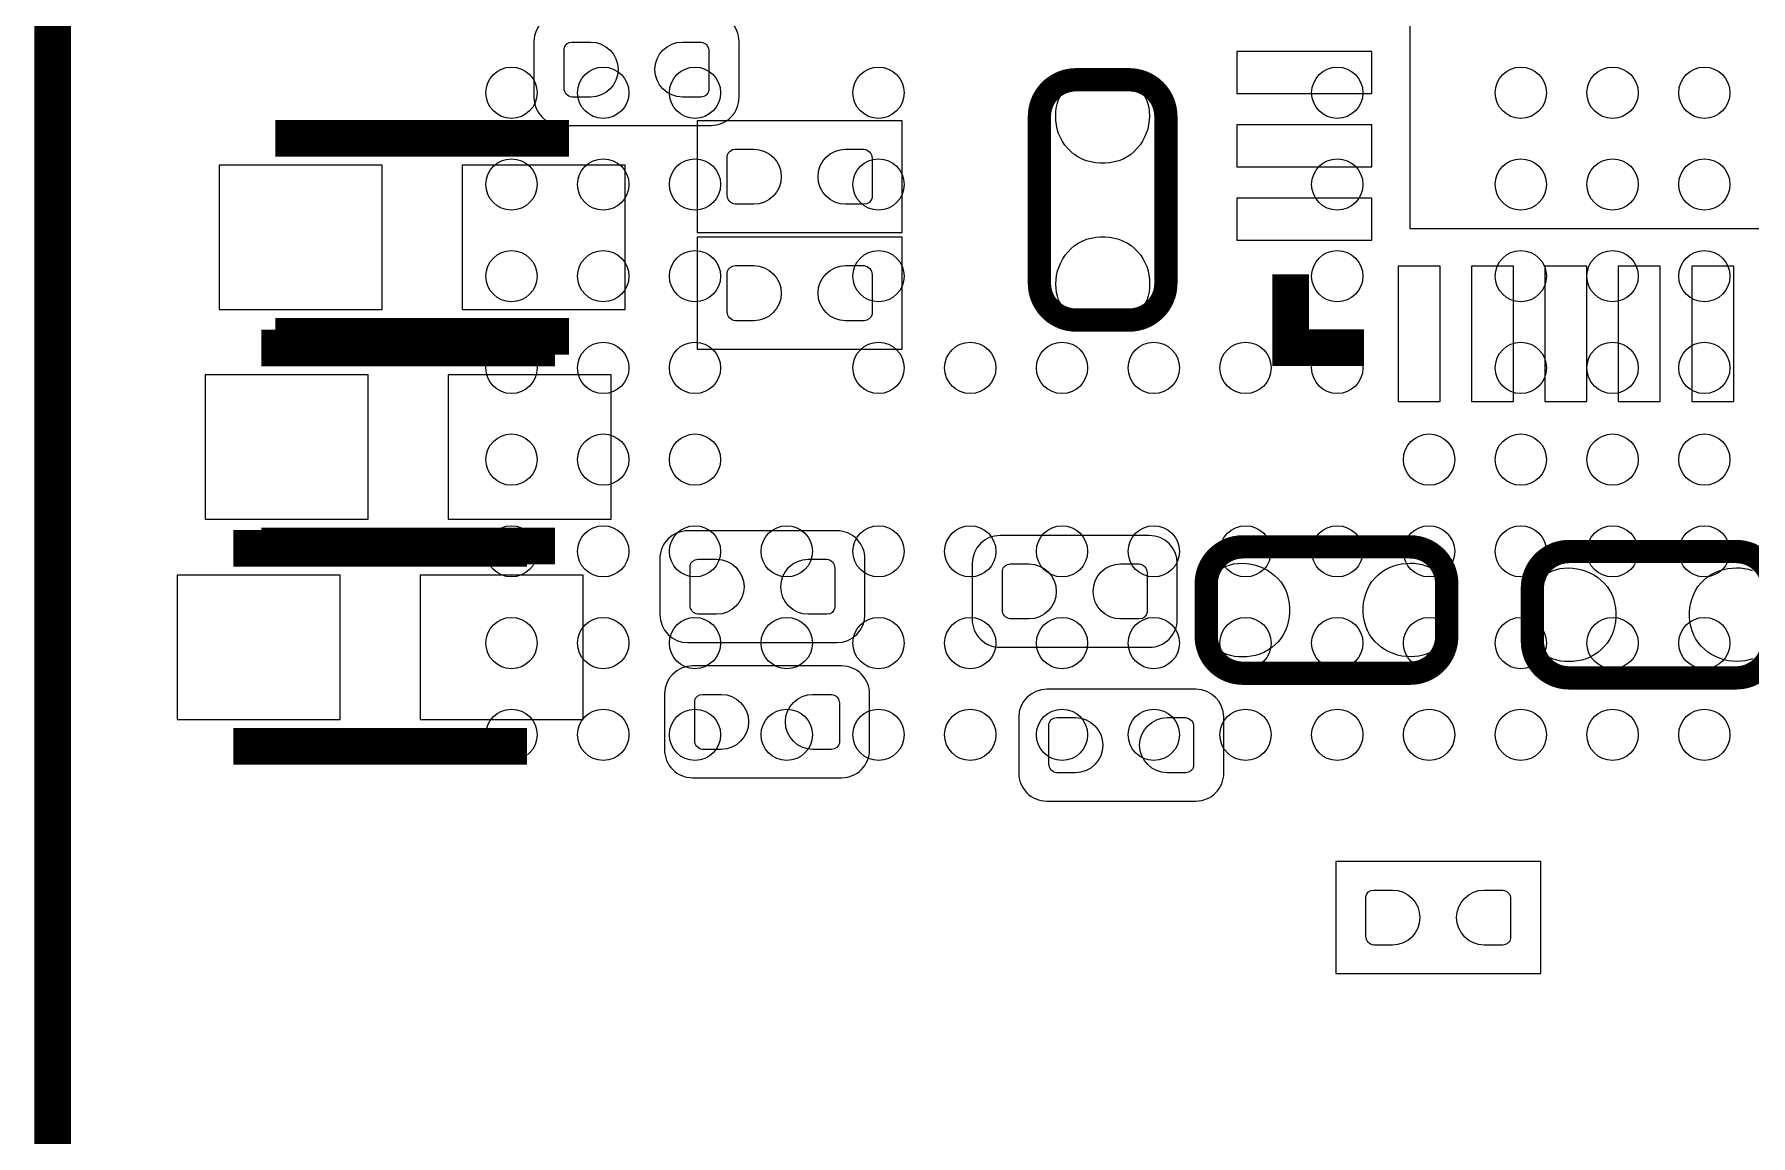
# Model space of a CAD drawing. Extents: x 0 to 69.8, y 0 to 65.
# Drawn here: x 37.13 to 46.48, y 50.47 to 56.48 of the extents above; entities that cross this region are included whole.
import ezdxf

# ---------------------------------------------------------------- set-up
doc = ezdxf.new("R2010")
doc.units = 0
for name, color, linetype in [('PG_SILKSCREEN_BOTTOM', 12, 'CONTINUOUS'), ('PG_SILKSCREEN_TOP', 254, 'CONTINUOUS'), ('PIN_BOTTOM', 1, 'CONTINUOUS'), ('PIN_TOP', 110, 'CONTINUOUS')]:
    doc.layers.add(name, color=color, linetype=linetype)

msp = doc.modelspace()

# ---------------------------------------------------------------- linework, layer by layer
at = {"layer": 'PG_SILKSCREEN_BOTTOM'}
for points in [[(40.3352, 56.5912), (40.005, 56.5912, 0.414198), (39.8526, 56.4388), (39.8526, 56.134, 0.414205), (40.005, 55.9816), (40.8178, 55.9816, 0.414229), (40.9702, 56.134), (40.9702, 56.4388, 0.414222), (40.8178, 56.5912), (40.2336, 56.5912)], [(41.021152, 53.771902), (40.690952, 53.771902, 0.41424), (40.538552, 53.619502), (40.538552, 53.314702, 0.414212), (40.690952, 53.162302), (41.503752, 53.162302, 0.414187), (41.656152, 53.314702), (41.656152, 53.619502, 0.414215), (41.503752, 53.771902), (40.919552, 53.771902)], [(42.722952, 53.746502), (42.392752, 53.746502, 0.4142), (42.240352, 53.594102), (42.240352, 53.289302, 0.414215), (42.392752, 53.136902), (43.205552, 53.136902, 0.414227), (43.357952, 53.289302), (43.357952, 53.594102, 0.414212), (43.205552, 53.746502), (42.621352, 53.746502)], [(41.0464, 53.0352), (40.7162, 53.0352, 0.414193), (40.5638, 52.8828), (40.5638, 52.578, 0.414214), (40.7162, 52.4256), (41.529, 52.4256, 0.414235), (41.6814, 52.578), (41.6814, 52.8828, 0.414214), (41.529, 53.0352), (40.9448, 53.0352)], [(43.129048, 52.298498), (43.459248, 52.298498, 0.414219), (43.611648, 52.450898), (43.611648, 52.755698, 0.414193), (43.459248, 52.908098), (42.646448, 52.908098, 0.414208), (42.494048, 52.755698), (42.494048, 52.450898, 0.414234), (42.646448, 52.298498), (43.230648, 52.298498)]]:
    msp.add_lwpolyline(points, format="xyb", dxfattribs=at)
at = {"layer": 'PG_SILKSCREEN_BOTTOM', "const_width": 0.127}
for points in [[(42.6069, 56.030698), (42.6069, 55.120692, 0.414221), (42.806899, 54.920693), (43.095901, 54.920693, 0.4142), (43.2959, 55.120692), (43.2959, 56.030698, 0.414198), (43.095901, 56.230698), (42.806899, 56.230698, 0.414219), (42.6069, 56.030698)], [(44.626124, 53.6845), (43.716118, 53.6845, 0.414212), (43.516118, 53.484501), (43.516118, 53.195499, 0.414224), (43.716118, 52.9955), (44.626124, 52.9955, 0.414207), (44.826123, 53.195499), (44.826123, 53.484501, 0.414195), (44.626124, 53.6845)], [(45.493102, 52.9701), (46.403108, 52.9701, 0.414204), (46.603107, 53.170099), (46.603107, 53.459101, 0.414208), (46.403108, 53.6591), (45.493102, 53.6591, 0.414216), (45.293102, 53.459101), (45.293102, 53.170099, 0.414212), (45.493102, 52.9701)]]:
    msp.add_lwpolyline(points, format="xyb", dxfattribs=at)
at = {"layer": 'PG_SILKSCREEN_BOTTOM', "const_width": 0.2}
for points in [[(38.443002, 55.912004), (40.042998, 55.912004)], [(44.375603, 54.770604), (43.975604, 54.770604), (43.975604, 55.170603)], [(38.443002, 54.831996), (40.042998, 54.831996)], [(38.366802, 54.769004), (39.966798, 54.769004)], [(38.366802, 53.688996), (39.966798, 53.688996)], [(38.214402, 53.676779), (39.814398, 53.676779)], [(38.214402, 52.596796), (39.814398, 52.596796)]]:
    msp.add_lwpolyline(points, dxfattribs=at)
at = {"layer": 'PG_SILKSCREEN_BOTTOM'}
for points in [[(41.8592, 55.3974), (41.8592, 56.007), (40.7416, 56.007), (40.7416, 55.3974), (41.8592, 55.3974)], [(41.8592, 54.7624), (41.8592, 55.372), (40.7416, 55.372), (40.7416, 54.7624), (41.8592, 54.7624)], [(45.339, 51.3588), (45.339, 51.9684), (44.2214, 51.9684), (44.2214, 51.3588), (45.339, 51.3588)]]:
    msp.add_lwpolyline(points, dxfattribs=at)
at = {"layer": 'PG_SILKSCREEN_TOP', "const_width": 0.2}
msp.add_lwpolyline([(48.730002, 62.410111), (37.229999, 62.410111), (37.229999, 49.41001), (48.730002, 49.41001), (48.730002, 62.410111)], dxfattribs=at)
at = {"layer": 'PIN_BOTTOM'}
for points in [[(47.525635, 55.42059), (47.525635, 58.320584), (44.625641, 58.320584), (44.625641, 55.42059)], [(44.418936, 56.384901), (43.682336, 56.384901), (43.682336, 56.156301), (44.418936, 56.156301)], [(43.205095, 56.057698), (43.206391, 56.033594), (43.205095, 56.009692), (43.202098, 55.985893), (43.196789, 55.962194), (43.189093, 55.939411), (43.179695, 55.917287), (43.168291, 55.896205), (43.155108, 55.876088), (43.139893, 55.857292), (43.123409, 55.839792), (43.105095, 55.824095), (43.085512, 55.810099), (43.062703, 55.798695), (43.038801, 55.7895), (43.014113, 55.782693), (42.988992, 55.77779), (42.963592, 55.775606), (42.938192, 55.775606), (42.912792, 55.77779), (42.887595, 55.782693), (42.863008, 55.7895), (42.839107, 55.798695), (42.816297, 55.810099), (42.796511, 55.823587), (42.777893, 55.838801), (42.7609, 55.855794), (42.745711, 55.87459), (42.732198, 55.894402), (42.720793, 55.915789), (42.711395, 55.937887), (42.704309, 55.960696), (42.699407, 55.984292), (42.696892, 56.008194), (42.696613, 56.032298), (42.696409, 56.054193), (42.698695, 56.075809), (42.702988, 56.097094), (42.709592, 56.117693), (42.718507, 56.13781), (42.729201, 56.156606), (42.741901, 56.174107), (42.756303, 56.190312), (42.772609, 56.205095), (42.79011, 56.217795), (42.808906, 56.228691), (42.828693, 56.237607), (42.849495, 56.244388), (42.870907, 56.248808), (42.892497, 56.250992), (43.009109, 56.250992), (43.030394, 56.249011), (43.051501, 56.244388), (43.071999, 56.23781), (43.091608, 56.229199), (43.110404, 56.218506), (43.127905, 56.206111), (43.143907, 56.191887), (43.15841, 56.17591), (43.17111, 56.158587), (43.182007, 56.139994), (43.191201, 56.120487), (43.198009, 56.100193), (43.202606, 56.079111)], [(44.418936, 55.984902), (43.682336, 55.984902), (43.682336, 55.756302), (44.418936, 55.756302)], [(39.0255, 55.7657), (38.1365, 55.7657), (38.1365, 54.9783), (39.0255, 54.9783)], [(39.4605, 54.9783), (40.3495, 54.9783), (40.3495, 55.7657), (39.4605, 55.7657)], [(44.418936, 55.584903), (43.682336, 55.584903), (43.682336, 55.356303), (44.418936, 55.356303)], [(42.697705, 55.092702), (42.696409, 55.116806), (42.697705, 55.140708), (42.700702, 55.164507), (42.706011, 55.188206), (42.713707, 55.210989), (42.723105, 55.233113), (42.734509, 55.254195), (42.747692, 55.274312), (42.762907, 55.293108), (42.779391, 55.310608), (42.797705, 55.326305), (42.817288, 55.340301), (42.840097, 55.351705), (42.863999, 55.3609), (42.888687, 55.367707), (42.913808, 55.37261), (42.939208, 55.374794), (42.964608, 55.374794), (42.990008, 55.37261), (43.015205, 55.367707), (43.039792, 55.3609), (43.063693, 55.351705), (43.086503, 55.340301), (43.106289, 55.326813), (43.124907, 55.311599), (43.1419, 55.294606), (43.157089, 55.27581), (43.170602, 55.255998), (43.182007, 55.234611), (43.191405, 55.212513), (43.198491, 55.189704), (43.203393, 55.166108), (43.205908, 55.142206), (43.206187, 55.118102), (43.206391, 55.096207), (43.204105, 55.074591), (43.199812, 55.053306), (43.193208, 55.032707), (43.184293, 55.01259), (43.173599, 54.993794), (43.160899, 54.976293), (43.146497, 54.960088), (43.130191, 54.945305), (43.11269, 54.932605), (43.093894, 54.921709), (43.074107, 54.912793), (43.053305, 54.906012), (43.031893, 54.901592), (43.010303, 54.899408), (42.893691, 54.899408), (42.872406, 54.901389), (42.851299, 54.906012), (42.830801, 54.91259), (42.811192, 54.921201), (42.792396, 54.931894), (42.774895, 54.944289), (42.758893, 54.958513), (42.74439, 54.97449), (42.73169, 54.991813), (42.720793, 55.010406), (42.711599, 55.029913), (42.704791, 55.050207), (42.700194, 55.071289)], [(44.789928, 54.47731), (44.789928, 55.21391), (44.561328, 55.21391), (44.561328, 54.47731)], [(45.189927, 54.47731), (45.189927, 55.21391), (44.961327, 55.21391), (44.961327, 54.47731)], [(45.589927, 54.47731), (45.589927, 55.21391), (45.361327, 55.21391), (45.361327, 54.47731)], [(45.989926, 54.47731), (45.989926, 55.21391), (45.761326, 55.21391), (45.761326, 54.47731)], [(46.389925, 54.47731), (46.389925, 55.21391), (46.161325, 55.21391), (46.161325, 54.47731)], [(38.9493, 54.6227), (38.0603, 54.6227), (38.0603, 53.8353), (38.9493, 53.8353)], [(39.3843, 53.8353), (40.2733, 53.8353), (40.2733, 54.6227), (39.3843, 54.6227)], [(43.688102, 53.593695), (43.712206, 53.594991), (43.736108, 53.593695), (43.759907, 53.590698), (43.783606, 53.585389), (43.806389, 53.577693), (43.828513, 53.568295), (43.849595, 53.556891), (43.869712, 53.543708), (43.888508, 53.528493), (43.906008, 53.512009), (43.921705, 53.493695), (43.935701, 53.474112), (43.947105, 53.451303), (43.9563, 53.427401), (43.963107, 53.402713), (43.96801, 53.377592), (43.970194, 53.352192), (43.970194, 53.326792), (43.96801, 53.301392), (43.963107, 53.276195), (43.9563, 53.251608), (43.947105, 53.227707), (43.935701, 53.204897), (43.922213, 53.185111), (43.906999, 53.166493), (43.890006, 53.1495), (43.87121, 53.134311), (43.851398, 53.120798), (43.830011, 53.109393), (43.807913, 53.099995), (43.785104, 53.092909), (43.761508, 53.088007), (43.737606, 53.085492), (43.713502, 53.085213), (43.691607, 53.085009), (43.669991, 53.087295), (43.648706, 53.091588), (43.628107, 53.098192), (43.60799, 53.107107), (43.589194, 53.117801), (43.571693, 53.130501), (43.555488, 53.144903), (43.540705, 53.161209), (43.528005, 53.17871), (43.517109, 53.197506), (43.508193, 53.217293), (43.501412, 53.238095), (43.496992, 53.259507), (43.494808, 53.281097), (43.494808, 53.397709), (43.496789, 53.418994), (43.501412, 53.440101), (43.50799, 53.460599), (43.516601, 53.480208), (43.527294, 53.499004), (43.539689, 53.516505), (43.553913, 53.532507), (43.56989, 53.54701), (43.587213, 53.55971), (43.605806, 53.570607), (43.625313, 53.579801), (43.645607, 53.586609), (43.666689, 53.591206)], [(44.653098, 53.086305), (44.628994, 53.085009), (44.605092, 53.086305), (44.581293, 53.089302), (44.557594, 53.094611), (44.534811, 53.102307), (44.512687, 53.111705), (44.491605, 53.123109), (44.471488, 53.136292), (44.452692, 53.151507), (44.435192, 53.167991), (44.419495, 53.186305), (44.405499, 53.205888), (44.394095, 53.228697), (44.3849, 53.252599), (44.378093, 53.277287), (44.37319, 53.302408), (44.371006, 53.327808), (44.371006, 53.353208), (44.37319, 53.378608), (44.378093, 53.403805), (44.3849, 53.428392), (44.394095, 53.452293), (44.405499, 53.475103), (44.418987, 53.494889), (44.434201, 53.513507), (44.451194, 53.5305), (44.46999, 53.545689), (44.489802, 53.559202), (44.511189, 53.570607), (44.533287, 53.580005), (44.556096, 53.587091), (44.579692, 53.591993), (44.603594, 53.594508), (44.627698, 53.594787), (44.649593, 53.594991), (44.671209, 53.592705), (44.692494, 53.588412), (44.713093, 53.581808), (44.73321, 53.572893), (44.752006, 53.562199), (44.769507, 53.549499), (44.785712, 53.535097), (44.800495, 53.518791), (44.813195, 53.50129), (44.824091, 53.482494), (44.833007, 53.462707), (44.839788, 53.441905), (44.844208, 53.420493), (44.846392, 53.398903), (44.846392, 53.282291), (44.844411, 53.261006), (44.839788, 53.239899), (44.83321, 53.219401), (44.824599, 53.199792), (44.813906, 53.180996), (44.801511, 53.163495), (44.787287, 53.147493), (44.77131, 53.13299), (44.753987, 53.12029), (44.735394, 53.109393), (44.715887, 53.100199), (44.695593, 53.093391), (44.674511, 53.088794)], [(38.7969, 53.5305), (37.9079, 53.5305), (37.9079, 52.7431), (38.7969, 52.7431)], [(39.2319, 52.7431), (40.1209, 52.7431), (40.1209, 53.5305), (39.2319, 53.5305)], [(45.466102, 53.568295), (45.490206, 53.569591), (45.514108, 53.568295), (45.537907, 53.565298), (45.561606, 53.559989), (45.584389, 53.552293), (45.606513, 53.542895), (45.627595, 53.531491), (45.647712, 53.518308), (45.666508, 53.503093), (45.684008, 53.486609), (45.699705, 53.468295), (45.713701, 53.448712), (45.725105, 53.425903), (45.7343, 53.402001), (45.741107, 53.377313), (45.74601, 53.352192), (45.748194, 53.326792), (45.748194, 53.301392), (45.74601, 53.275992), (45.741107, 53.250795), (45.7343, 53.226208), (45.725105, 53.202307), (45.713701, 53.179497), (45.700213, 53.159711), (45.684999, 53.141093), (45.668006, 53.1241), (45.64921, 53.108911), (45.629398, 53.095398), (45.608011, 53.083993), (45.585913, 53.074595), (45.563104, 53.067509), (45.539508, 53.062607), (45.515606, 53.060092), (45.491502, 53.059813), (45.469607, 53.059609), (45.447991, 53.061895), (45.426706, 53.066188), (45.406107, 53.072792), (45.38599, 53.081707), (45.367194, 53.092401), (45.349693, 53.105101), (45.333488, 53.119503), (45.318705, 53.135809), (45.306005, 53.15331), (45.295109, 53.172106), (45.286193, 53.191893), (45.279412, 53.212695), (45.274992, 53.234107), (45.272808, 53.255697), (45.272808, 53.372309), (45.274789, 53.393594), (45.279412, 53.414701), (45.28599, 53.435199), (45.294601, 53.454808), (45.305294, 53.473604), (45.317689, 53.491105), (45.331913, 53.507107), (45.34789, 53.52161), (45.365213, 53.53431), (45.383806, 53.545207), (45.403313, 53.554401), (45.423607, 53.561209), (45.444689, 53.565806)]]:
    msp.add_lwpolyline(points, close=True, dxfattribs=at)
for points in [[(40.16121, 56.136311), (40.05961, 56.136311, -0.376179), (40.017116, 56.1848), (40.017116, 56.4007, -0.366061), (40.05961, 56.436489), (40.16121, 56.436489, -0.999182)], [(40.66159, 56.436489), (40.76319, 56.436489, -0.376179), (40.805684, 56.388), (40.805684, 56.1721, -0.366061), (40.76319, 56.136311), (40.66159, 56.136311, -0.999182)], [(41.05021, 55.552111), (40.94861, 55.552111, -0.376179), (40.906116, 55.6006), (40.906116, 55.8165, -0.366061), (40.94861, 55.852289), (41.05021, 55.852289, -0.999182)], [(41.55059, 55.852289), (41.65219, 55.852289, -0.376179), (41.694684, 55.8038), (41.694684, 55.5879, -0.366061), (41.65219, 55.552111), (41.55059, 55.552111, -0.999182)], [(41.05021, 54.917111), (40.94861, 54.917111, -0.376179), (40.906116, 54.9656), (40.906116, 55.1815, -0.366061), (40.94861, 55.217289), (41.05021, 55.217289, -0.999182)], [(41.55059, 55.217289), (41.65219, 55.217289, -0.376179), (41.694684, 55.1688), (41.694684, 54.9529, -0.366061), (41.65219, 54.917111), (41.55059, 54.917111, -0.999182)], [(40.847162, 53.317013), (40.745562, 53.317013, -0.376179), (40.703068, 53.365502), (40.703068, 53.581402, -0.366061), (40.745562, 53.61719), (40.847162, 53.61719, -0.999182)], [(41.347542, 53.61719), (41.449142, 53.61719, -0.376179), (41.491637, 53.568702), (41.491637, 53.352802, -0.366061), (41.449142, 53.317013), (41.347542, 53.317013, -0.999182)], [(42.548962, 53.291613), (42.447362, 53.291613, -0.376179), (42.404868, 53.340102), (42.404868, 53.556002, -0.366061), (42.447362, 53.59179), (42.548962, 53.59179, -0.999182)], [(43.049342, 53.59179), (43.150942, 53.59179, -0.376179), (43.193437, 53.543302), (43.193437, 53.327402, -0.366061), (43.150942, 53.291613), (43.049342, 53.291613, -0.999182)], [(40.87241, 52.580311), (40.77081, 52.580311, -0.376179), (40.728316, 52.6288), (40.728316, 52.8447, -0.366061), (40.77081, 52.880489), (40.87241, 52.880489, -0.999182)], [(41.37279, 52.880489), (41.47439, 52.880489, -0.376179), (41.516884, 52.832), (41.516884, 52.6161, -0.366061), (41.47439, 52.580311), (41.37279, 52.580311, -0.999182)], [(42.802658, 52.45321), (42.701058, 52.45321, -0.376179), (42.658563, 52.501698), (42.658563, 52.717598, -0.366061), (42.701058, 52.753387), (42.802658, 52.753387, -0.999182)], [(43.303038, 52.753387), (43.404638, 52.753387, -0.376179), (43.447132, 52.704898), (43.447132, 52.488998, -0.366061), (43.404638, 52.45321), (43.303038, 52.45321, -0.999182)], [(44.53001, 51.513511), (44.42841, 51.513511, -0.376179), (44.385916, 51.562), (44.385916, 51.7779, -0.366061), (44.42841, 51.813689), (44.53001, 51.813689, -0.999182)], [(45.03039, 51.813689), (45.13199, 51.813689, -0.376179), (45.174484, 51.7652), (45.174484, 51.5493, -0.366061), (45.13199, 51.513511), (45.03039, 51.513511, -0.999182)]]:
    msp.add_lwpolyline(points, format="xyb", close=True, dxfattribs=at)
msp.add_lwpolyline([(46.493887, 53.074799), (46.473593, 53.067991), (46.452511, 53.063394), (46.431098, 53.060905), (46.406994, 53.059609), (46.383092, 53.060905), (46.359293, 53.063902), (46.335594, 53.069211), (46.312811, 53.076907), (46.290687, 53.086305), (46.269605, 53.097709), (46.249488, 53.110892), (46.230692, 53.126107), (46.213192, 53.142591), (46.197495, 53.160905), (46.183499, 53.180488), (46.172095, 53.203297), (46.1629, 53.227199), (46.156093, 53.251887), (46.15119, 53.277008), (46.149006, 53.302408), (46.149006, 53.327808), (46.15119, 53.353208), (46.156093, 53.378405), (46.1629, 53.402992), (46.172095, 53.426893), (46.183499, 53.449703), (46.196987, 53.469489), (46.212201, 53.488107), (46.229194, 53.5051), (46.24799, 53.520289), (46.267802, 53.533802), (46.289189, 53.545207), (46.311287, 53.554605), (46.334096, 53.561691), (46.357692, 53.566593), (46.381594, 53.569108), (46.405698, 53.569387), (46.427593, 53.569591), (46.449209, 53.567305), (46.470494, 53.563012), (46.491093, 53.556408)], dxfattribs=at)
at = {"layer": 'PIN_TOP'}
for centre in [(39.729994, 56.16001), (40.229993, 56.16001), (40.729992, 56.16001), (41.72999, 56.16001), (44.230011, 56.16001), (45.230009, 56.16001), (45.730008, 56.16001), (46.230007, 56.16001), (39.729994, 55.659985), (40.229993, 55.659985), (40.729992, 55.659985), (41.72999, 55.659985), (44.230011, 55.659985), (45.230009, 55.659985), (45.730008, 55.659985), (46.230007, 55.659985), (39.729994, 55.159986), (40.229993, 55.159986), (40.729992, 55.159986), (41.72999, 55.159986), (44.230011, 55.159986), (45.230009, 55.159986), (45.730008, 55.159986), (46.230007, 55.159986), (39.729994, 54.659987), (40.229993, 54.659987), (40.729992, 54.659987), (41.72999, 54.659987), (42.229989, 54.659987), (42.729988, 54.659987), (43.230013, 54.659987), (43.730012, 54.659987), (44.230011, 54.659987), (45.230009, 54.659987), (45.730008, 54.659987), (46.230007, 54.659987), (39.729994, 54.159988), (40.229993, 54.159988), (40.729992, 54.159988), (44.73001, 54.159988), (45.230009, 54.159988), (45.730008, 54.159988), (46.230007, 54.159988), (39.729994, 53.659989), (40.229993, 53.659989), (40.729992, 53.659989), (41.229991, 53.659989), (41.72999, 53.659989), (42.229989, 53.659989), (42.729988, 53.659989), (43.230013, 53.659989), (43.730012, 53.659989), (44.230011, 53.659989), (44.73001, 53.659989), (45.230009, 53.659989), (45.730008, 53.659989), (46.230007, 53.659989), (39.729994, 53.15999), (40.229993, 53.15999), (40.729992, 53.15999), (41.229991, 53.15999), (41.72999, 53.15999), (42.229989, 53.15999), (42.729988, 53.15999), (43.230013, 53.15999), (43.730012, 53.15999), (44.230011, 53.15999), (44.73001, 53.15999), (45.230009, 53.15999), (45.730008, 53.15999), (46.230007, 53.15999), (39.729994, 52.659991), (40.229993, 52.659991), (40.729992, 52.659991), (41.229991, 52.659991), (41.72999, 52.659991), (42.229989, 52.659991), (42.729988, 52.659991), (43.230013, 52.659991), (43.730012, 52.659991), (44.230011, 52.659991), (44.73001, 52.659991), (45.230009, 52.659991), (45.730008, 52.659991), (46.230007, 52.659991)]:
    msp.add_circle(centre, 0.1397, dxfattribs=at)

doc.saveas('drawing.dxf')
